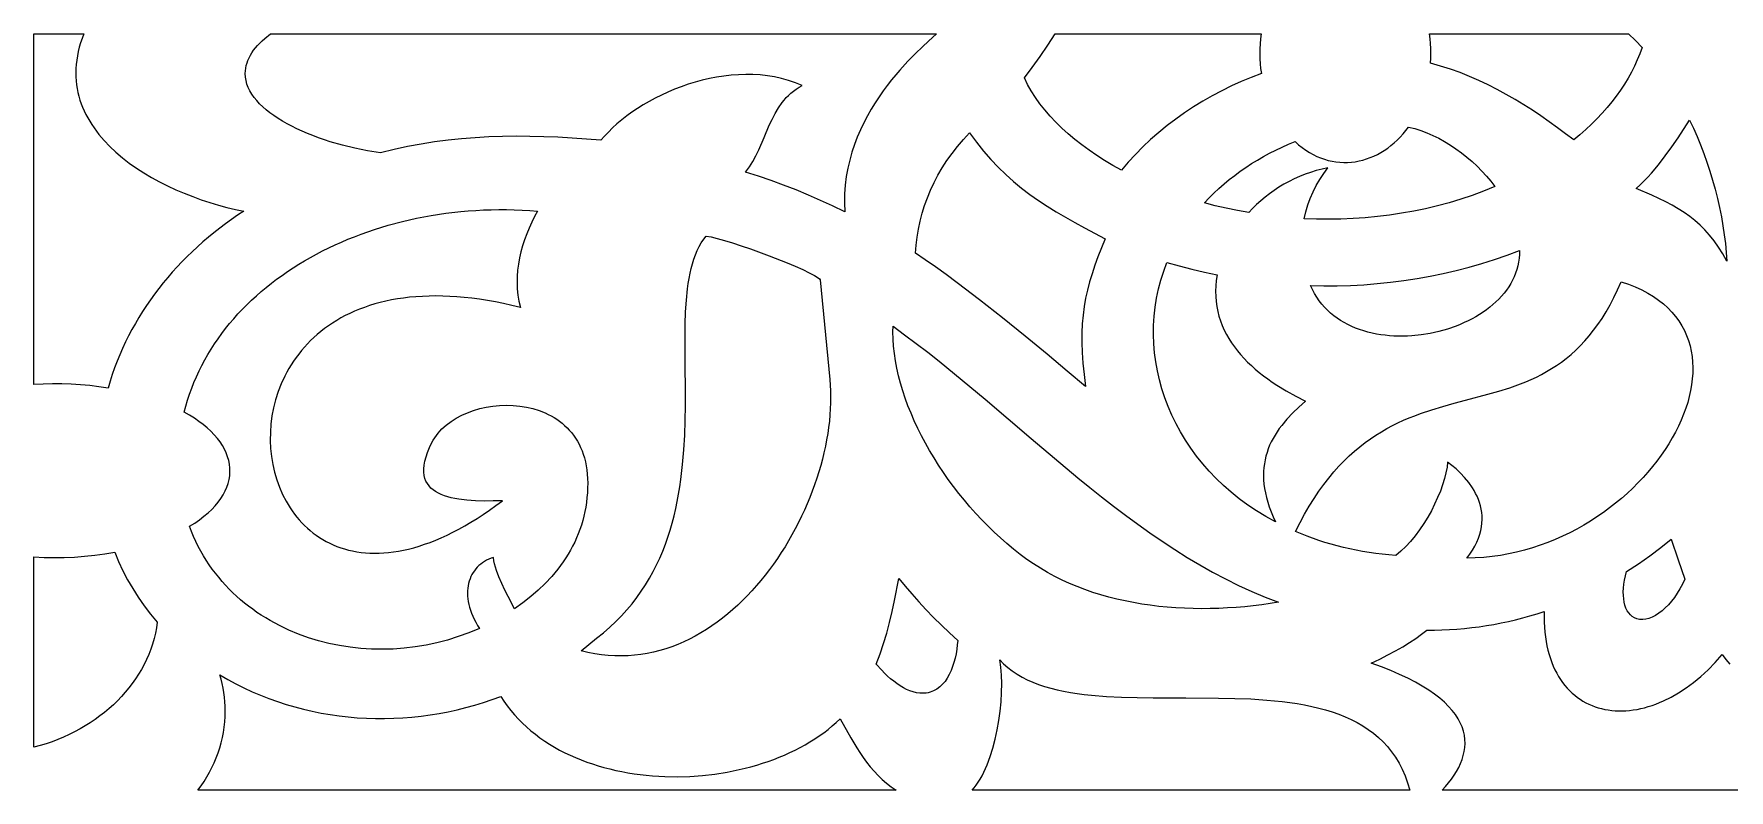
# Model space of a CAD drawing. Extents: x 1153 to 1359, y 576 to 598.
# Drawn here: x 1270.1 to 1295.16, y 581.28 to 592.46 of the extents above; entities that cross this region are included whole.
import ezdxf

# ---------------------------------------------------------------- set-up
doc = ezdxf.new("R2010")
doc.units = 0
doc.layers.add('LAYER_1', color=18, linetype='CONTINUOUS')

msp = doc.modelspace()

# ---------------------------------------------------------------- linework, layer by layer
at = {"layer": 'LAYER_1'}
for points in [[(1271.196, 587.223), (1271.06, 587.243), (1270.924, 587.259), (1270.787, 587.271), (1270.649, 587.279), (1270.512, 587.283), (1270.374, 587.284), (1270.237, 587.282), (1270.1, 587.276), (1270.1, 592.46), (1270.837, 592.46), (1270.812, 592.393), (1270.79, 592.327), (1270.771, 592.262), (1270.755, 592.197), (1270.742, 592.133), (1270.732, 592.07), (1270.725, 592.008), (1270.72, 591.946), (1270.719, 591.886), (1270.72, 591.826), (1270.724, 591.766), (1270.73, 591.708), (1270.739, 591.65), (1270.75, 591.593), (1270.764, 591.537), (1270.78, 591.482), (1270.799, 591.427), (1270.82, 591.374), (1270.842, 591.321), (1270.867, 591.269), (1270.895, 591.218), (1270.924, 591.167), (1270.955, 591.118), (1270.988, 591.069), (1271.059, 590.974), (1271.137, 590.882), (1271.222, 590.794), (1271.313, 590.709), (1271.409, 590.627), (1271.51, 590.549), (1271.616, 590.475), (1271.726, 590.404), (1271.84, 590.336), (1271.957, 590.272), (1272.076, 590.212), (1272.198, 590.156), (1272.322, 590.103), (1272.448, 590.053), (1272.574, 590.008), (1272.701, 589.966), (1272.827, 589.928), (1272.953, 589.894), (1273.079, 589.864), (1273.203, 589.838), (1273.111, 589.777), (1273.021, 589.715), (1272.933, 589.652), (1272.846, 589.587), (1272.761, 589.52), (1272.678, 589.452), (1272.597, 589.383), (1272.517, 589.312), (1272.439, 589.239), (1272.363, 589.166), (1272.288, 589.091), (1272.216, 589.014), (1272.145, 588.937), (1272.077, 588.857), (1272.01, 588.777), (1271.945, 588.695), (1271.882, 588.612), (1271.822, 588.528), (1271.763, 588.442), (1271.706, 588.356), (1271.652, 588.268), (1271.599, 588.178), (1271.549, 588.088), (1271.5, 587.996), (1271.454, 587.904), (1271.411, 587.81), (1271.369, 587.715), (1271.33, 587.619), (1271.293, 587.521), (1271.258, 587.423), (1271.226, 587.324)], [(1280.618, 590.415), (1280.647, 590.453), (1280.675, 590.492), (1280.726, 590.573), (1280.772, 590.658), (1280.815, 590.746), (1280.893, 590.926), (1280.97, 591.108), (1281.011, 591.196), (1281.055, 591.282), (1281.104, 591.365), (1281.159, 591.444), (1281.188, 591.481), (1281.22, 591.517), (1281.254, 591.551), (1281.289, 591.584), (1281.327, 591.615), (1281.368, 591.644), (1281.411, 591.672), (1281.457, 591.697), (1281.357, 591.737), (1281.255, 591.772), (1281.152, 591.8), (1281.047, 591.823), (1280.942, 591.84), (1280.835, 591.852), (1280.728, 591.858), (1280.621, 591.86), (1280.513, 591.856), (1280.405, 591.848), (1280.297, 591.836), (1280.19, 591.819), (1280.084, 591.798), (1279.978, 591.774), (1279.874, 591.745), (1279.771, 591.714), (1279.669, 591.678), (1279.57, 591.64), (1279.472, 591.599), (1279.376, 591.555), (1279.283, 591.509), (1279.193, 591.46), (1279.105, 591.409), (1279.021, 591.356), (1278.939, 591.302), (1278.862, 591.246), (1278.788, 591.188), (1278.718, 591.129), (1278.652, 591.07), (1278.591, 591.009), (1278.534, 590.948), (1278.482, 590.886), (1278.267, 590.904), (1278.055, 590.919), (1277.845, 590.931), (1277.637, 590.939), (1277.432, 590.944), (1277.228, 590.946), (1277.025, 590.943), (1276.823, 590.936), (1276.623, 590.925), (1276.422, 590.909), (1276.223, 590.888), (1276.023, 590.862), (1275.824, 590.831), (1275.624, 590.794), (1275.423, 590.752), (1275.221, 590.703), (1275.031, 590.733), (1274.843, 590.771), (1274.659, 590.815), (1274.48, 590.866), (1274.393, 590.894), (1274.307, 590.924), (1274.223, 590.955), (1274.142, 590.987), (1274.063, 591.021), (1273.986, 591.056), (1273.912, 591.093), (1273.841, 591.131), (1273.773, 591.17), (1273.708, 591.21), (1273.646, 591.251), (1273.588, 591.294), (1273.533, 591.337), (1273.482, 591.382), (1273.435, 591.427), (1273.393, 591.474), (1273.355, 591.521), (1273.321, 591.569), (1273.292, 591.618), (1273.268, 591.668), (1273.249, 591.718), (1273.235, 591.769), (1273.227, 591.82), (1273.224, 591.872), (1273.226, 591.912), (1273.23, 591.952), (1273.238, 591.991), (1273.25, 592.03), (1273.264, 592.068), (1273.281, 592.106), (1273.3, 592.144), (1273.323, 592.181), (1273.348, 592.217), (1273.376, 592.254), (1273.407, 592.289), (1273.44, 592.325), (1273.475, 592.359), (1273.513, 592.393), (1273.595, 592.46), (1283.439, 592.46), (1283.321, 592.351), (1283.233, 592.27), (1283.132, 592.172), (1283.019, 592.056), (1282.9, 591.925), (1282.838, 591.854), (1282.776, 591.778), (1282.714, 591.699), (1282.653, 591.616), (1282.592, 591.529), (1282.533, 591.439), (1282.475, 591.345), (1282.42, 591.247), (1282.367, 591.147), (1282.318, 591.042), (1282.271, 590.935), (1282.229, 590.824), (1282.191, 590.71), (1282.158, 590.593), (1282.13, 590.472), (1282.108, 590.349), (1282.092, 590.223), (1282.082, 590.094), (1282.08, 589.962), (1282.084, 589.827), (1281.906, 589.915), (1281.727, 589.998), (1281.547, 590.077), (1281.365, 590.152), (1281.182, 590.223), (1280.996, 590.29), (1280.808, 590.354)], [(1288.243, 591.873), (1288.094, 591.817), (1287.947, 591.757), (1287.802, 591.691), (1287.658, 591.62), (1287.517, 591.545), (1287.378, 591.465), (1287.241, 591.381), (1287.107, 591.292), (1286.977, 591.2), (1286.85, 591.103), (1286.726, 591.002), (1286.607, 590.897), (1286.492, 590.789), (1286.381, 590.678), (1286.275, 590.562), (1286.174, 590.444), (1286.049, 590.514), (1285.927, 590.586), (1285.81, 590.661), (1285.697, 590.738), (1285.589, 590.818), (1285.486, 590.899), (1285.387, 590.982), (1285.293, 591.068), (1285.204, 591.155), (1285.121, 591.244), (1285.043, 591.335), (1284.971, 591.427), (1284.904, 591.521), (1284.843, 591.616), (1284.788, 591.712), (1284.74, 591.81), (1284.856, 591.964), (1284.973, 592.127), (1285.087, 592.293), (1285.197, 592.46), (1288.241, 592.46), (1288.232, 592.387), (1288.226, 592.313), (1288.222, 592.24), (1288.221, 592.166), (1288.223, 592.092), (1288.227, 592.019), (1288.233, 591.946)], [(1293.871, 592.259), (1293.838, 592.167), (1293.8, 592.075), (1293.759, 591.984), (1293.713, 591.894), (1293.663, 591.804), (1293.609, 591.716), (1293.551, 591.628), (1293.49, 591.541), (1293.424, 591.455), (1293.354, 591.371), (1293.281, 591.287), (1293.204, 591.205), (1293.123, 591.125), (1293.039, 591.045), (1292.951, 590.968), (1292.86, 590.891), (1292.741, 590.983), (1292.62, 591.073), (1292.498, 591.161), (1292.374, 591.247), (1292.249, 591.33), (1292.122, 591.412), (1291.994, 591.49), (1291.863, 591.565), (1291.731, 591.637), (1291.596, 591.706), (1291.46, 591.77), (1291.321, 591.831), (1291.181, 591.887), (1291.038, 591.938), (1290.892, 591.985), (1290.745, 592.026), (1290.749, 592.099), (1290.75, 592.173), (1290.749, 592.246), (1290.745, 592.318), (1290.739, 592.389), (1290.73, 592.46), (1293.672, 592.46), (1293.772, 592.364)], [(1293.783, 590.175), (1293.841, 590.227), (1293.898, 590.283), (1293.954, 590.34), (1294.008, 590.4), (1294.114, 590.526), (1294.214, 590.657), (1294.311, 590.79), (1294.403, 590.924), (1294.574, 591.183), (1294.63, 591.065), (1294.684, 590.944), (1294.735, 590.819), (1294.784, 590.691), (1294.83, 590.562), (1294.873, 590.43), (1294.913, 590.297), (1294.95, 590.162), (1294.984, 590.027), (1295.015, 589.892), (1295.043, 589.757), (1295.066, 589.623), (1295.086, 589.49), (1295.103, 589.358), (1295.115, 589.228), (1295.124, 589.101), (1295.063, 589.208), (1295, 589.307), (1294.936, 589.399), (1294.869, 589.483), (1294.8, 589.56), (1294.728, 589.632), (1294.653, 589.699), (1294.575, 589.761), (1294.492, 589.819), (1294.406, 589.874), (1294.315, 589.926), (1294.22, 589.977), (1294.119, 590.027), (1294.013, 590.076)], [(1283.931, 590.999), (1284.033, 590.859), (1284.137, 590.727), (1284.244, 590.604), (1284.354, 590.488), (1284.466, 590.379), (1284.582, 590.276), (1284.7, 590.179), (1284.822, 590.086), (1284.948, 589.998), (1285.077, 589.912), (1285.21, 589.83), (1285.346, 589.749), (1285.487, 589.669), (1285.631, 589.59), (1285.934, 589.431), (1285.879, 589.294), (1285.828, 589.164), (1285.782, 589.038), (1285.74, 588.914), (1285.704, 588.793), (1285.672, 588.672), (1285.645, 588.551), (1285.623, 588.428), (1285.607, 588.303), (1285.595, 588.173), (1285.589, 588.039), (1285.589, 587.898), (1285.594, 587.749), (1285.605, 587.592), (1285.622, 587.425), (1285.644, 587.246), (1285.375, 587.474), (1285.075, 587.725), (1284.752, 587.99), (1284.417, 588.26), (1284.078, 588.527), (1283.745, 588.781), (1283.584, 588.901), (1283.427, 589.014), (1283.276, 589.119), (1283.132, 589.216), (1283.141, 589.336), (1283.155, 589.456), (1283.174, 589.574), (1283.199, 589.691), (1283.229, 589.808), (1283.265, 589.923), (1283.306, 590.037), (1283.353, 590.149), (1283.405, 590.261), (1283.463, 590.371), (1283.527, 590.479), (1283.596, 590.586), (1283.671, 590.692), (1283.752, 590.796), (1283.839, 590.899)], [(1291.695, 590.201), (1291.529, 590.134), (1291.361, 590.072), (1291.192, 590.015), (1291.02, 589.963), (1290.846, 589.917), (1290.671, 589.875), (1290.495, 589.838), (1290.317, 589.807), (1290.139, 589.78), (1289.959, 589.758), (1289.779, 589.741), (1289.599, 589.729), (1289.418, 589.721), (1289.237, 589.719), (1289.056, 589.721), (1288.875, 589.727), (1288.899, 589.83), (1288.929, 589.93), (1288.965, 590.028), (1289.007, 590.123), (1289.054, 590.216), (1289.107, 590.306), (1289.165, 590.393), (1289.228, 590.477), (1289.141, 590.459), (1289.055, 590.438), (1288.972, 590.412), (1288.889, 590.384), (1288.809, 590.352), (1288.73, 590.316), (1288.653, 590.278), (1288.577, 590.237), (1288.504, 590.193), (1288.433, 590.146), (1288.364, 590.097), (1288.298, 590.045), (1288.234, 589.991), (1288.172, 589.935), (1288.112, 589.877), (1288.056, 589.817), (1287.889, 589.847), (1287.724, 589.881), (1287.562, 589.919), (1287.403, 589.961), (1287.472, 590.034), (1287.543, 590.105), (1287.616, 590.174), (1287.692, 590.241), (1287.769, 590.305), (1287.849, 590.368), (1287.93, 590.428), (1288.013, 590.485), (1288.099, 590.541), (1288.186, 590.594), (1288.274, 590.645), (1288.365, 590.694), (1288.456, 590.74), (1288.55, 590.785), (1288.645, 590.827), (1288.741, 590.867), (1288.793, 590.821), (1288.845, 590.779), (1288.899, 590.741), (1288.953, 590.707), (1289.008, 590.676), (1289.063, 590.649), (1289.119, 590.626), (1289.176, 590.606), (1289.232, 590.59), (1289.289, 590.577), (1289.346, 590.568), (1289.403, 590.562), (1289.461, 590.559), (1289.518, 590.559), (1289.574, 590.563), (1289.631, 590.57), (1289.687, 590.581), (1289.743, 590.594), (1289.798, 590.61), (1289.852, 590.63), (1289.906, 590.652), (1289.958, 590.678), (1290.01, 590.706), (1290.061, 590.737), (1290.111, 590.771), (1290.159, 590.808), (1290.206, 590.847), (1290.252, 590.889), (1290.296, 590.934), (1290.339, 590.981), (1290.38, 591.031), (1290.419, 591.083), (1290.51, 591.06), (1290.6, 591.032), (1290.689, 590.998), (1290.778, 590.959), (1290.866, 590.916), (1290.952, 590.868), (1291.037, 590.816), (1291.12, 590.761), (1291.201, 590.701), (1291.28, 590.638), (1291.357, 590.572), (1291.431, 590.503), (1291.502, 590.431), (1291.57, 590.356), (1291.634, 590.28)], [(1276.894, 584.717), (1276.858, 584.706), (1276.824, 584.692), (1276.792, 584.677), (1276.761, 584.659), (1276.731, 584.64), (1276.704, 584.62), (1276.678, 584.598), (1276.653, 584.574), (1276.631, 584.549), (1276.61, 584.522), (1276.591, 584.494), (1276.574, 584.464), (1276.559, 584.434), (1276.546, 584.402), (1276.535, 584.368), (1276.525, 584.334), (1276.518, 584.298), (1276.513, 584.262), (1276.51, 584.224), (1276.51, 584.186), (1276.511, 584.146), (1276.515, 584.106), (1276.521, 584.065), (1276.529, 584.023), (1276.54, 583.981), (1276.553, 583.938), (1276.568, 583.894), (1276.586, 583.85), (1276.607, 583.805), (1276.63, 583.76), (1276.655, 583.714), (1276.684, 583.668), (1276.529, 583.603), (1276.373, 583.547), (1276.215, 583.497), (1276.056, 583.456), (1275.896, 583.422), (1275.734, 583.395), (1275.573, 583.376), (1275.411, 583.364), (1275.25, 583.36), (1275.09, 583.363), (1274.93, 583.373), (1274.772, 583.391), (1274.615, 583.415), (1274.46, 583.447), (1274.308, 583.486), (1274.158, 583.531), (1274.011, 583.584), (1273.868, 583.644), (1273.728, 583.71), (1273.593, 583.784), (1273.526, 583.823), (1273.461, 583.864), (1273.397, 583.906), (1273.334, 583.951), (1273.273, 583.997), (1273.213, 584.044), (1273.154, 584.093), (1273.096, 584.144), (1273.04, 584.197), (1272.986, 584.251), (1272.933, 584.307), (1272.881, 584.364), (1272.831, 584.424), (1272.783, 584.484), (1272.736, 584.547), (1272.691, 584.61), (1272.648, 584.676), (1272.607, 584.743), (1272.567, 584.812), (1272.53, 584.882), (1272.494, 584.954), (1272.46, 585.027), (1272.429, 585.102), (1272.399, 585.179), (1272.476, 585.227), (1272.547, 585.276), (1272.613, 585.326), (1272.674, 585.377), (1272.73, 585.429), (1272.78, 585.482), (1272.825, 585.536), (1272.864, 585.59), (1272.899, 585.645), (1272.928, 585.701), (1272.952, 585.757), (1272.971, 585.813), (1272.985, 585.869), (1272.994, 585.926), (1272.998, 585.982), (1272.997, 586.039), (1272.99, 586.095), (1272.979, 586.151), (1272.963, 586.207), (1272.943, 586.263), (1272.917, 586.318), (1272.886, 586.372), (1272.851, 586.426), (1272.811, 586.479), (1272.766, 586.531), (1272.716, 586.583), (1272.662, 586.633), (1272.603, 586.682), (1272.539, 586.73), (1272.471, 586.777), (1272.399, 586.822), (1272.321, 586.866), (1272.345, 586.956), (1272.371, 587.045), (1272.4, 587.133), (1272.432, 587.22), (1272.465, 587.306), (1272.502, 587.391), (1272.541, 587.475), (1272.582, 587.558), (1272.625, 587.639), (1272.671, 587.719), (1272.719, 587.799), (1272.77, 587.876), (1272.822, 587.953), (1272.877, 588.029), (1272.934, 588.103), (1272.992, 588.176), (1273.053, 588.247), (1273.116, 588.318), (1273.181, 588.387), (1273.248, 588.454), (1273.317, 588.521), (1273.388, 588.585), (1273.46, 588.649), (1273.534, 588.711), (1273.61, 588.772), (1273.688, 588.831), (1273.767, 588.889), (1273.848, 588.945), (1273.931, 589), (1274.015, 589.053), (1274.101, 589.105), (1274.188, 589.155), (1274.277, 589.204), (1274.367, 589.251), (1274.459, 589.296), (1274.551, 589.34), (1274.646, 589.382), (1274.741, 589.422), (1274.838, 589.461), (1274.935, 589.498), (1275.135, 589.568), (1275.338, 589.63), (1275.546, 589.685), (1275.757, 589.733), (1275.972, 589.774), (1276.189, 589.807), (1276.41, 589.832), (1276.521, 589.842), (1276.633, 589.85), (1276.746, 589.856), (1276.859, 589.859), (1276.972, 589.861), (1277.086, 589.861), (1277.201, 589.859), (1277.316, 589.855), (1277.431, 589.848), (1277.546, 589.84), (1277.501, 589.758), (1277.459, 589.674), (1277.42, 589.589), (1277.384, 589.503), (1277.351, 589.415), (1277.323, 589.326), (1277.298, 589.237), (1277.278, 589.147), (1277.262, 589.056), (1277.25, 588.964), (1277.244, 588.873), (1277.242, 588.781), (1277.245, 588.689), (1277.255, 588.597), (1277.269, 588.506), (1277.29, 588.415), (1277.165, 588.445), (1277.042, 588.472), (1276.921, 588.496), (1276.803, 588.517), (1276.687, 588.535), (1276.574, 588.55), (1276.462, 588.563), (1276.353, 588.572), (1276.247, 588.579), (1276.142, 588.583), (1276.04, 588.584), (1275.94, 588.583), (1275.842, 588.579), (1275.747, 588.573), (1275.653, 588.565), (1275.562, 588.554), (1275.473, 588.541), (1275.387, 588.525), (1275.302, 588.507), (1275.22, 588.488), (1275.14, 588.466), (1275.061, 588.442), (1274.986, 588.416), (1274.912, 588.388), (1274.84, 588.358), (1274.771, 588.327), (1274.703, 588.294), (1274.638, 588.259), (1274.575, 588.222), (1274.513, 588.184), (1274.454, 588.144), (1274.397, 588.103), (1274.342, 588.06), (1274.289, 588.016), (1274.238, 587.971), (1274.189, 587.924), (1274.142, 587.877), (1274.097, 587.828), (1274.055, 587.777), (1274.014, 587.726), (1273.975, 587.674), (1273.938, 587.621), (1273.902, 587.567), (1273.869, 587.513), (1273.838, 587.457), (1273.809, 587.401), (1273.756, 587.286), (1273.71, 587.17), (1273.673, 587.051), (1273.642, 586.932), (1273.619, 586.811), (1273.603, 586.69), (1273.595, 586.569), (1273.593, 586.448), (1273.599, 586.328), (1273.611, 586.21), (1273.63, 586.093), (1273.656, 585.978), (1273.689, 585.866), (1273.729, 585.757), (1273.775, 585.651), (1273.827, 585.549), (1273.886, 585.452), (1273.918, 585.405), (1273.951, 585.359), (1273.986, 585.315), (1274.023, 585.272), (1274.061, 585.231), (1274.101, 585.19), (1274.142, 585.152), (1274.185, 585.115), (1274.229, 585.079), (1274.274, 585.046), (1274.322, 585.014), (1274.37, 584.984), (1274.42, 584.955), (1274.472, 584.929), (1274.525, 584.905), (1274.579, 584.882), (1274.635, 584.862), (1274.693, 584.844), (1274.751, 584.827), (1274.811, 584.814), (1274.873, 584.802), (1274.936, 584.793), (1275, 584.786), (1275.066, 584.782), (1275.133, 584.78), (1275.201, 584.781), (1275.271, 584.784), (1275.342, 584.79), (1275.414, 584.799), (1275.488, 584.811), (1275.563, 584.825), (1275.639, 584.842), (1275.716, 584.862), (1275.795, 584.886), (1275.875, 584.912), (1275.956, 584.941), (1276.039, 584.974), (1276.122, 585.01), (1276.207, 585.049), (1276.293, 585.091), (1276.381, 585.137), (1276.469, 585.186), (1276.559, 585.239), (1276.65, 585.295), (1276.742, 585.355), (1276.835, 585.418), (1276.929, 585.485), (1277.025, 585.556), (1276.89, 585.553), (1276.756, 585.552), (1276.625, 585.556), (1276.499, 585.564), (1276.38, 585.578), (1276.323, 585.588), (1276.269, 585.6), (1276.217, 585.614), (1276.167, 585.629), (1276.121, 585.647), (1276.078, 585.668), (1276.038, 585.691), (1276.001, 585.716), (1275.969, 585.744), (1275.94, 585.775), (1275.916, 585.809), (1275.895, 585.847), (1275.88, 585.887), (1275.869, 585.931), (1275.864, 585.978), (1275.863, 586.029), (1275.869, 586.084), (1275.879, 586.142), (1275.896, 586.205), (1275.919, 586.272), (1275.948, 586.343), (1275.984, 586.418), (1276.003, 586.454), (1276.025, 586.489), (1276.049, 586.523), (1276.074, 586.555), (1276.102, 586.587), (1276.131, 586.618), (1276.195, 586.675), (1276.266, 586.728), (1276.342, 586.777), (1276.423, 586.82), (1276.509, 586.858), (1276.598, 586.891), (1276.691, 586.918), (1276.786, 586.939), (1276.884, 586.955), (1276.982, 586.965), (1277.082, 586.969), (1277.182, 586.966), (1277.281, 586.957), (1277.379, 586.942), (1277.475, 586.92), (1277.568, 586.891), (1277.659, 586.855), (1277.703, 586.834), (1277.746, 586.812), (1277.788, 586.787), (1277.829, 586.761), (1277.869, 586.733), (1277.907, 586.703), (1277.944, 586.671), (1277.98, 586.637), (1278.014, 586.602), (1278.046, 586.564), (1278.077, 586.524), (1278.106, 586.482), (1278.133, 586.439), (1278.158, 586.393), (1278.181, 586.345), (1278.202, 586.295), (1278.221, 586.243), (1278.237, 586.189), (1278.252, 586.133), (1278.264, 586.074), (1278.273, 586.014), (1278.28, 585.951), (1278.284, 585.886), (1278.286, 585.818), (1278.285, 585.745), (1278.281, 585.673), (1278.275, 585.602), (1278.267, 585.532), (1278.257, 585.463), (1278.244, 585.395), (1278.229, 585.328), (1278.212, 585.262), (1278.192, 585.197), (1278.171, 585.132), (1278.147, 585.069), (1278.121, 585.007), (1278.093, 584.946), (1278.063, 584.885), (1278.031, 584.826), (1277.997, 584.767), (1277.961, 584.71), (1277.924, 584.653), (1277.884, 584.598), (1277.842, 584.543), (1277.753, 584.437), (1277.657, 584.334), (1277.554, 584.234), (1277.444, 584.139), (1277.328, 584.047), (1277.205, 583.958), (1277.112, 584.14), (1277.063, 584.235), (1277.015, 584.332), (1276.972, 584.429), (1276.936, 584.526), (1276.921, 584.575), (1276.909, 584.623), (1276.9, 584.67)], [(1280.038, 589.471), (1280.11, 589.458), (1280.201, 589.436), (1280.308, 589.407), (1280.427, 589.37), (1280.555, 589.328), (1280.69, 589.282), (1280.967, 589.18), (1281.233, 589.074), (1281.354, 589.023), (1281.464, 588.974), (1281.559, 588.928), (1281.636, 588.887), (1281.691, 588.853), (1281.711, 588.838), (1281.723, 588.825), (1281.863, 587.35), (1281.87, 587.266), (1281.875, 587.18), (1281.876, 587.093), (1281.876, 587.005), (1281.872, 586.915), (1281.866, 586.825), (1281.858, 586.734), (1281.847, 586.641), (1281.833, 586.549), (1281.817, 586.455), (1281.799, 586.362), (1281.778, 586.267), (1281.755, 586.173), (1281.73, 586.078), (1281.702, 585.983), (1281.672, 585.889), (1281.64, 585.794), (1281.605, 585.7), (1281.569, 585.605), (1281.53, 585.512), (1281.489, 585.419), (1281.446, 585.326), (1281.401, 585.234), (1281.354, 585.143), (1281.305, 585.053), (1281.254, 584.964), (1281.202, 584.876), (1281.147, 584.79), (1281.09, 584.704), (1281.032, 584.62), (1280.972, 584.538), (1280.91, 584.457), (1280.846, 584.378), (1280.781, 584.301), (1280.714, 584.226), (1280.645, 584.152), (1280.575, 584.081), (1280.503, 584.012), (1280.43, 583.946), (1280.355, 583.882), (1280.279, 583.82), (1280.201, 583.761), (1280.122, 583.705), (1280.041, 583.652), (1279.959, 583.602), (1279.876, 583.554), (1279.792, 583.51), (1279.706, 583.469), (1279.619, 583.432), (1279.531, 583.398), (1279.441, 583.367), (1279.351, 583.34), (1279.259, 583.317), (1279.167, 583.298), (1279.073, 583.282), (1278.978, 583.271), (1278.883, 583.264), (1278.786, 583.261), (1278.689, 583.263), (1278.59, 583.269), (1278.491, 583.279), (1278.391, 583.294), (1278.29, 583.314), (1278.189, 583.339), (1278.303, 583.433), (1278.418, 583.526), (1278.518, 583.605), (1278.612, 583.687), (1278.701, 583.771), (1278.786, 583.856), (1278.866, 583.944), (1278.941, 584.034), (1279.011, 584.126), (1279.078, 584.219), (1279.14, 584.314), (1279.198, 584.41), (1279.253, 584.508), (1279.303, 584.607), (1279.35, 584.708), (1279.394, 584.809), (1279.434, 584.912), (1279.47, 585.016), (1279.504, 585.121), (1279.535, 585.226), (1279.562, 585.333), (1279.588, 585.44), (1279.61, 585.547), (1279.63, 585.655), (1279.648, 585.764), (1279.664, 585.873), (1279.689, 586.091), (1279.707, 586.309), (1279.719, 586.527), (1279.726, 586.743), (1279.73, 586.958), (1279.73, 587.17), (1279.727, 587.583), (1279.725, 587.978), (1279.727, 588.166), (1279.733, 588.348), (1279.744, 588.522), (1279.76, 588.688), (1279.771, 588.768), (1279.783, 588.845), (1279.798, 588.92), (1279.814, 588.992), (1279.833, 589.062), (1279.854, 589.129), (1279.878, 589.193), (1279.904, 589.255), (1279.933, 589.314), (1279.965, 589.369), (1280, 589.422)], [(1292.059, 589.259), (1292.058, 589.2), (1292.054, 589.142), (1292.046, 589.085), (1292.035, 589.029), (1292.02, 588.974), (1292.002, 588.921), (1291.981, 588.869), (1291.957, 588.818), (1291.929, 588.768), (1291.9, 588.719), (1291.867, 588.672), (1291.832, 588.626), (1291.794, 588.582), (1291.754, 588.538), (1291.711, 588.497), (1291.666, 588.457), (1291.62, 588.418), (1291.571, 588.38), (1291.52, 588.345), (1291.468, 588.311), (1291.414, 588.278), (1291.358, 588.247), (1291.301, 588.217), (1291.242, 588.19), (1291.182, 588.164), (1291.121, 588.139), (1290.996, 588.096), (1290.868, 588.059), (1290.737, 588.03), (1290.604, 588.009), (1290.47, 587.995), (1290.403, 587.991), (1290.336, 587.99), (1290.27, 587.99), (1290.203, 587.992), (1290.137, 587.996), (1290.072, 588.003), (1290.007, 588.012), (1289.943, 588.022), (1289.879, 588.036), (1289.817, 588.051), (1289.756, 588.068), (1289.695, 588.088), (1289.636, 588.11), (1289.579, 588.135), (1289.522, 588.162), (1289.468, 588.191), (1289.414, 588.223), (1289.363, 588.257), (1289.314, 588.293), (1289.266, 588.332), (1289.221, 588.374), (1289.177, 588.418), (1289.136, 588.465), (1289.097, 588.514), (1289.061, 588.566), (1289.028, 588.621), (1288.997, 588.678), (1288.968, 588.738), (1289.166, 588.734), (1289.364, 588.735), (1289.562, 588.741), (1289.76, 588.751), (1289.957, 588.767), (1290.154, 588.787), (1290.35, 588.812), (1290.546, 588.842), (1290.74, 588.877), (1290.933, 588.916), (1291.125, 588.961), (1291.315, 589.011), (1291.504, 589.065), (1291.691, 589.125), (1291.876, 589.189)], [(1288.45, 585.243), (1288.309, 585.322), (1288.173, 585.405), (1288.042, 585.493), (1287.917, 585.585), (1287.798, 585.681), (1287.684, 585.781), (1287.576, 585.885), (1287.474, 585.992), (1287.377, 586.102), (1287.286, 586.216), (1287.201, 586.332), (1287.122, 586.451), (1287.049, 586.573), (1286.982, 586.696), (1286.921, 586.822), (1286.866, 586.95), (1286.817, 587.079), (1286.774, 587.21), (1286.737, 587.342), (1286.707, 587.475), (1286.683, 587.609), (1286.665, 587.744), (1286.654, 587.879), (1286.649, 588.014), (1286.651, 588.15), (1286.659, 588.285), (1286.674, 588.42), (1286.695, 588.554), (1286.723, 588.688), (1286.758, 588.82), (1286.8, 588.951), (1286.848, 589.081), (1287.03, 589.028), (1287.215, 588.98), (1287.401, 588.936), (1287.588, 588.896), (1287.576, 588.814), (1287.569, 588.733), (1287.566, 588.654), (1287.568, 588.577), (1287.574, 588.501), (1287.584, 588.428), (1287.599, 588.355), (1287.617, 588.284), (1287.639, 588.215), (1287.665, 588.147), (1287.694, 588.081), (1287.727, 588.017), (1287.763, 587.954), (1287.802, 587.892), (1287.844, 587.832), (1287.889, 587.774), (1287.937, 587.717), (1287.987, 587.661), (1288.04, 587.607), (1288.096, 587.554), (1288.153, 587.503), (1288.213, 587.453), (1288.275, 587.404), (1288.338, 587.357), (1288.403, 587.311), (1288.47, 587.267), (1288.608, 587.182), (1288.751, 587.102), (1288.898, 587.028), (1288.799, 586.942), (1288.707, 586.854), (1288.622, 586.764), (1288.545, 586.671), (1288.509, 586.624), (1288.476, 586.576), (1288.445, 586.527), (1288.416, 586.478), (1288.39, 586.427), (1288.366, 586.376), (1288.345, 586.324), (1288.327, 586.27), (1288.311, 586.216), (1288.298, 586.16), (1288.288, 586.104), (1288.28, 586.046), (1288.276, 585.987), (1288.275, 585.926), (1288.277, 585.865), (1288.282, 585.802), (1288.291, 585.737), (1288.303, 585.671), (1288.318, 585.604), (1288.337, 585.535), (1288.36, 585.465), (1288.386, 585.392), (1288.416, 585.319)], [(1291.28, 584.706), (1291.325, 584.767), (1291.365, 584.828), (1291.399, 584.887), (1291.428, 584.946), (1291.452, 585.004), (1291.472, 585.062), (1291.487, 585.118), (1291.497, 585.173), (1291.504, 585.227), (1291.506, 585.281), (1291.505, 585.333), (1291.5, 585.384), (1291.492, 585.434), (1291.481, 585.483), (1291.468, 585.53), (1291.451, 585.577), (1291.432, 585.622), (1291.411, 585.665), (1291.388, 585.708), (1291.363, 585.749), (1291.308, 585.827), (1291.248, 585.9), (1291.186, 585.966), (1291.122, 586.026), (1291.058, 586.08), (1290.996, 586.126), (1290.988, 586.051), (1290.972, 585.97), (1290.951, 585.884), (1290.923, 585.793), (1290.889, 585.7), (1290.849, 585.604), (1290.805, 585.507), (1290.756, 585.409), (1290.702, 585.313), (1290.644, 585.218), (1290.582, 585.127), (1290.517, 585.039), (1290.449, 584.956), (1290.378, 584.88), (1290.304, 584.81), (1290.229, 584.748), (1290.13, 584.756), (1290.031, 584.765), (1289.933, 584.777), (1289.837, 584.791), (1289.74, 584.807), (1289.645, 584.824), (1289.551, 584.844), (1289.458, 584.865), (1289.365, 584.888), (1289.274, 584.913), (1289.183, 584.94), (1289.094, 584.969), (1288.919, 585.031), (1288.748, 585.101), (1288.815, 585.233), (1288.883, 585.358), (1288.952, 585.477), (1289.022, 585.59), (1289.093, 585.697), (1289.166, 585.797), (1289.239, 585.892), (1289.313, 585.982), (1289.389, 586.066), (1289.465, 586.146), (1289.542, 586.22), (1289.619, 586.29), (1289.698, 586.355), (1289.777, 586.417), (1289.856, 586.474), (1289.937, 586.527), (1290.018, 586.577), (1290.099, 586.624), (1290.181, 586.667), (1290.263, 586.708), (1290.345, 586.746), (1290.428, 586.781), (1290.511, 586.814), (1290.594, 586.845), (1290.761, 586.901), (1290.928, 586.952), (1291.095, 586.998), (1291.262, 587.042), (1291.592, 587.13), (1291.755, 587.177), (1291.916, 587.228), (1292.075, 587.285), (1292.153, 587.317), (1292.231, 587.35), (1292.308, 587.386), (1292.384, 587.424), (1292.459, 587.466), (1292.534, 587.51), (1292.607, 587.557), (1292.68, 587.608), (1292.751, 587.662), (1292.821, 587.721), (1292.89, 587.783), (1292.958, 587.849), (1293.025, 587.92), (1293.091, 587.996), (1293.155, 588.077), (1293.218, 588.162), (1293.279, 588.253), (1293.339, 588.349), (1293.397, 588.452), (1293.454, 588.56), (1293.509, 588.674), (1293.563, 588.794), (1293.67, 588.758), (1293.771, 588.718), (1293.866, 588.674), (1293.955, 588.627), (1294.038, 588.577), (1294.115, 588.523), (1294.186, 588.467), (1294.252, 588.408), (1294.312, 588.346), (1294.366, 588.282), (1294.415, 588.215), (1294.458, 588.145), (1294.496, 588.074), (1294.529, 588.001), (1294.557, 587.925), (1294.58, 587.848), (1294.597, 587.77), (1294.61, 587.69), (1294.618, 587.608), (1294.621, 587.525), (1294.619, 587.441), (1294.613, 587.357), (1294.603, 587.271), (1294.588, 587.185), (1294.568, 587.098), (1294.545, 587.011), (1294.517, 586.923), (1294.485, 586.835), (1294.449, 586.748), (1294.409, 586.66), (1294.365, 586.572), (1294.317, 586.485), (1294.266, 586.399), (1294.211, 586.313), (1294.153, 586.228), (1294.091, 586.144), (1294.025, 586.061), (1293.957, 585.979), (1293.885, 585.898), (1293.81, 585.819), (1293.732, 585.742), (1293.651, 585.666), (1293.567, 585.592), (1293.48, 585.52), (1293.391, 585.45), (1293.299, 585.383), (1293.204, 585.318), (1293.107, 585.255), (1293.008, 585.195), (1292.906, 585.138), (1292.802, 585.083), (1292.695, 585.032), (1292.587, 584.984), (1292.476, 584.94), (1292.364, 584.898), (1292.25, 584.861), (1292.134, 584.827), (1292.016, 584.797), (1291.897, 584.771), (1291.776, 584.749), (1291.654, 584.732), (1291.531, 584.718), (1291.406, 584.71)], [(1288.499, 584.057), (1288.374, 584.037), (1288.249, 584.019), (1288.123, 584.003), (1287.997, 583.99), (1287.87, 583.979), (1287.743, 583.971), (1287.616, 583.964), (1287.488, 583.961), (1287.361, 583.96), (1287.233, 583.961), (1287.106, 583.966), (1286.979, 583.972), (1286.853, 583.982), (1286.727, 583.995), (1286.602, 584.01), (1286.477, 584.028), (1286.353, 584.05), (1286.231, 584.074), (1286.109, 584.101), (1285.989, 584.132), (1285.87, 584.165), (1285.752, 584.202), (1285.636, 584.243), (1285.522, 584.286), (1285.409, 584.333), (1285.298, 584.384), (1285.189, 584.438), (1285.083, 584.495), (1284.978, 584.557), (1284.876, 584.622), (1284.776, 584.69), (1284.678, 584.763), (1284.579, 584.841), (1284.482, 584.923), (1284.386, 585.007), (1284.292, 585.094), (1284.2, 585.184), (1284.11, 585.276), (1284.022, 585.37), (1283.936, 585.467), (1283.853, 585.565), (1283.771, 585.665), (1283.693, 585.767), (1283.616, 585.871), (1283.543, 585.976), (1283.472, 586.082), (1283.405, 586.189), (1283.34, 586.297), (1283.278, 586.407), (1283.22, 586.517), (1283.165, 586.627), (1283.113, 586.738), (1283.065, 586.849), (1283.02, 586.961), (1282.979, 587.072), (1282.942, 587.183), (1282.909, 587.294), (1282.88, 587.405), (1282.856, 587.515), (1282.835, 587.625), (1282.819, 587.733), (1282.807, 587.841), (1282.8, 587.947), (1282.798, 588.053), (1282.799, 588.136), (1282.97, 588.012), (1283.141, 587.884), (1283.312, 587.752), (1283.482, 587.618), (1283.822, 587.341), (1284.161, 587.057), (1284.843, 586.475), (1285.186, 586.184), (1285.532, 585.896), (1285.707, 585.754), (1285.882, 585.615), (1286.059, 585.477), (1286.237, 585.342), (1286.416, 585.21), (1286.596, 585.081), (1286.778, 584.957), (1286.962, 584.836), (1287.147, 584.719), (1287.334, 584.607), (1287.523, 584.501), (1287.714, 584.4), (1287.907, 584.304), (1288.102, 584.215), (1288.299, 584.132)], [(1294.502, 584.395), (1294.468, 584.323), (1294.431, 584.254), (1294.392, 584.189), (1294.35, 584.128), (1294.306, 584.071), (1294.26, 584.019), (1294.214, 583.971), (1294.166, 583.929), (1294.118, 583.892), (1294.069, 583.861), (1294.021, 583.836), (1293.973, 583.817), (1293.926, 583.805), (1293.88, 583.799), (1293.835, 583.801), (1293.793, 583.811), (1293.758, 583.825), (1293.726, 583.844), (1293.698, 583.869), (1293.673, 583.898), (1293.651, 583.931), (1293.633, 583.969), (1293.618, 584.01), (1293.607, 584.055), (1293.599, 584.104), (1293.594, 584.155), (1293.593, 584.209), (1293.596, 584.265), (1293.602, 584.324), (1293.612, 584.384), (1293.625, 584.446), (1293.642, 584.509), (1293.816, 584.623), (1293.984, 584.742), (1294.146, 584.864), (1294.303, 584.989), (1294.406, 584.683)], [(1271.924, 583.759), (1271.912, 583.677), (1271.895, 583.597), (1271.876, 583.517), (1271.853, 583.438), (1271.826, 583.361), (1271.797, 583.284), (1271.764, 583.209), (1271.728, 583.135), (1271.689, 583.063), (1271.647, 582.992), (1271.602, 582.923), (1271.554, 582.855), (1271.503, 582.788), (1271.45, 582.724), (1271.394, 582.661), (1271.335, 582.6), (1271.274, 582.54), (1271.21, 582.483), (1271.144, 582.427), (1271.076, 582.374), (1271.005, 582.323), (1270.932, 582.273), (1270.857, 582.226), (1270.781, 582.182), (1270.702, 582.139), (1270.621, 582.099), (1270.538, 582.061), (1270.454, 582.026), (1270.368, 581.993), (1270.28, 581.963), (1270.19, 581.935), (1270.1, 581.911), (1270.1, 584.725), (1270.249, 584.718), (1270.399, 584.716), (1270.549, 584.718), (1270.699, 584.724), (1270.849, 584.735), (1270.998, 584.75), (1271.147, 584.769), (1271.294, 584.794), (1271.352, 584.657), (1271.415, 584.521), (1271.485, 584.388), (1271.561, 584.257), (1271.642, 584.129), (1271.73, 584.003), (1271.824, 583.88)], [(1282.549, 583.141), (1282.608, 583.291), (1282.66, 583.444), (1282.707, 583.6), (1282.749, 583.758), (1282.788, 583.918), (1282.823, 584.08), (1282.887, 584.405), (1282.978, 584.293), (1283.075, 584.179), (1283.178, 584.063), (1283.286, 583.947), (1283.398, 583.831), (1283.514, 583.716), (1283.634, 583.602), (1283.755, 583.492), (1283.749, 583.426), (1283.741, 583.36), (1283.73, 583.294), (1283.716, 583.229), (1283.699, 583.165), (1283.68, 583.103), (1283.657, 583.044), (1283.631, 582.988), (1283.601, 582.935), (1283.568, 582.886), (1283.532, 582.842), (1283.491, 582.804), (1283.447, 582.771), (1283.398, 582.744), (1283.372, 582.734), (1283.346, 582.725), (1283.318, 582.718), (1283.289, 582.713), (1283.241, 582.709), (1283.194, 582.711), (1283.146, 582.718), (1283.097, 582.73), (1283.049, 582.747), (1283, 582.767), (1282.952, 582.792), (1282.904, 582.82), (1282.856, 582.852), (1282.81, 582.887), (1282.763, 582.924), (1282.718, 582.964), (1282.674, 583.006), (1282.631, 583.05)], [(1290.437, 581.278), (1283.968, 581.278), (1283.999, 581.313), (1284.03, 581.353), (1284.059, 581.395), (1284.088, 581.441), (1284.115, 581.49), (1284.141, 581.542), (1284.166, 581.596), (1284.19, 581.653), (1284.234, 581.773), (1284.274, 581.9), (1284.308, 582.032), (1284.338, 582.169), (1284.362, 582.307), (1284.381, 582.447), (1284.395, 582.585), (1284.403, 582.721), (1284.405, 582.853), (1284.401, 582.978), (1284.391, 583.097), (1284.376, 583.206), (1284.433, 583.146), (1284.495, 583.091), (1284.561, 583.039), (1284.632, 582.992), (1284.706, 582.949), (1284.784, 582.909), (1284.865, 582.873), (1284.95, 582.84), (1285.038, 582.811), (1285.129, 582.784), (1285.223, 582.761), (1285.32, 582.74), (1285.42, 582.722), (1285.522, 582.706), (1285.626, 582.692), (1285.733, 582.681), (1285.952, 582.663), (1286.178, 582.652), (1286.41, 582.645), (1286.646, 582.642), (1287.127, 582.642), (1287.612, 582.639), (1287.853, 582.634), (1288.09, 582.625), (1288.324, 582.609), (1288.439, 582.599), (1288.552, 582.587), (1288.664, 582.572), (1288.774, 582.556), (1288.882, 582.537), (1288.988, 582.515), (1289.092, 582.491), (1289.193, 582.463), (1289.292, 582.433), (1289.389, 582.399), (1289.482, 582.362), (1289.572, 582.321), (1289.66, 582.276), (1289.743, 582.228), (1289.824, 582.175), (1289.901, 582.118), (1289.974, 582.057), (1290.043, 581.991), (1290.108, 581.92), (1290.169, 581.845), (1290.226, 581.764), (1290.278, 581.678), (1290.325, 581.586), (1290.368, 581.489), (1290.405, 581.386)], [(1277, 582.664), (1277.047, 582.592), (1277.097, 582.523), (1277.149, 582.456), (1277.204, 582.391), (1277.261, 582.329), (1277.32, 582.269), (1277.382, 582.211), (1277.446, 582.156), (1277.512, 582.103), (1277.58, 582.052), (1277.65, 582.003), (1277.722, 581.957), (1277.796, 581.913), (1277.871, 581.87), (1277.948, 581.831), (1278.027, 581.793), (1278.107, 581.758), (1278.188, 581.724), (1278.271, 581.693), (1278.355, 581.664), (1278.44, 581.637), (1278.526, 581.612), (1278.613, 581.59), (1278.701, 581.569), (1278.79, 581.551), (1278.879, 581.534), (1278.97, 581.52), (1279.06, 581.508), (1279.152, 581.497), (1279.243, 581.489), (1279.335, 581.483), (1279.427, 581.478), (1279.612, 581.476), (1279.797, 581.481), (1279.981, 581.494), (1280.164, 581.515), (1280.345, 581.544), (1280.523, 581.58), (1280.611, 581.6), (1280.698, 581.623), (1280.784, 581.647), (1280.868, 581.674), (1280.952, 581.702), (1281.035, 581.731), (1281.116, 581.763), (1281.196, 581.796), (1281.274, 581.832), (1281.351, 581.869), (1281.426, 581.907), (1281.499, 581.948), (1281.571, 581.99), (1281.641, 582.034), (1281.709, 582.079), (1281.774, 582.126), (1281.838, 582.175), (1281.899, 582.226), (1281.958, 582.278), (1282.015, 582.332), (1282.176, 582.049), (1282.264, 581.904), (1282.31, 581.832), (1282.358, 581.76), (1282.409, 581.691), (1282.462, 581.623), (1282.518, 581.557), (1282.577, 581.494), (1282.639, 581.434), (1282.704, 581.378), (1282.773, 581.326), (1282.846, 581.278), (1272.524, 581.278), (1272.571, 581.342), (1272.615, 581.407), (1272.656, 581.474), (1272.695, 581.543), (1272.731, 581.612), (1272.764, 581.683), (1272.794, 581.755), (1272.822, 581.828), (1272.846, 581.902), (1272.867, 581.978), (1272.885, 582.054), (1272.9, 582.131), (1272.912, 582.209), (1272.921, 582.288), (1272.926, 582.367), (1272.928, 582.448), (1272.926, 582.517), (1272.922, 582.585), (1272.916, 582.653), (1272.908, 582.72), (1272.897, 582.786), (1272.883, 582.852), (1272.867, 582.917), (1272.849, 582.982), (1272.965, 582.914), (1273.083, 582.849), (1273.203, 582.789), (1273.325, 582.732), (1273.448, 582.68), (1273.572, 582.631), (1273.698, 582.586), (1273.826, 582.544), (1273.955, 582.507), (1274.084, 582.473), (1274.215, 582.443), (1274.347, 582.416), (1274.479, 582.394), (1274.612, 582.375), (1274.746, 582.36), (1274.88, 582.348), (1275.014, 582.341), (1275.149, 582.337), (1275.284, 582.336), (1275.419, 582.34), (1275.554, 582.347), (1275.688, 582.357), (1275.823, 582.372), (1275.956, 582.39), (1276.09, 582.411), (1276.223, 582.437), (1276.355, 582.465), (1276.486, 582.498), (1276.616, 582.534), (1276.746, 582.574), (1276.874, 582.617)]]:
    msp.add_lwpolyline(points, close=True, dxfattribs=at)
msp.add_lwpolyline([(1296.978, 581.278), (1290.918, 581.278), (1290.966, 581.331), (1291.012, 581.386), (1291.054, 581.441), (1291.093, 581.498), (1291.128, 581.554), (1291.16, 581.612), (1291.187, 581.67), (1291.21, 581.729), (1291.228, 581.788), (1291.242, 581.848), (1291.251, 581.908), (1291.254, 581.968), (1291.252, 582.028), (1291.244, 582.089), (1291.23, 582.15), (1291.21, 582.211), (1291.184, 582.272), (1291.151, 582.333), (1291.112, 582.394), (1291.065, 582.455), (1291.011, 582.516), (1290.949, 582.576), (1290.879, 582.637), (1290.802, 582.697), (1290.717, 582.756), (1290.622, 582.815), (1290.52, 582.873), (1290.408, 582.931), (1290.287, 582.989), (1290.157, 583.045), (1290.018, 583.101), (1289.868, 583.156), (1289.995, 583.216), (1290.115, 583.276), (1290.227, 583.336), (1290.333, 583.397), (1290.432, 583.459), (1290.525, 583.52), (1290.611, 583.582), (1290.691, 583.645), (1290.802, 583.645), (1290.913, 583.648), (1291.024, 583.652), (1291.134, 583.659), (1291.244, 583.669), (1291.353, 583.68), (1291.462, 583.694), (1291.571, 583.71), (1291.679, 583.728), (1291.787, 583.749), (1291.894, 583.772), (1292.001, 583.797), (1292.107, 583.824), (1292.213, 583.854), (1292.318, 583.886), (1292.423, 583.92), (1292.422, 583.84), (1292.424, 583.763), (1292.427, 583.688), (1292.434, 583.615), (1292.442, 583.544), (1292.453, 583.475), (1292.465, 583.409), (1292.48, 583.345), (1292.497, 583.283), (1292.515, 583.223), (1292.536, 583.166), (1292.558, 583.11), (1292.583, 583.057), (1292.609, 583.007), (1292.636, 582.958), (1292.666, 582.912), (1292.697, 582.868), (1292.73, 582.826), (1292.764, 582.786), (1292.799, 582.749), (1292.836, 582.713), (1292.875, 582.68), (1292.914, 582.649), (1292.955, 582.621), (1292.997, 582.594), (1293.041, 582.57), (1293.085, 582.548), (1293.131, 582.528), (1293.177, 582.511), (1293.224, 582.495), (1293.273, 582.482), (1293.322, 582.471), (1293.372, 582.463), (1293.423, 582.456), (1293.474, 582.452), (1293.527, 582.45), (1293.579, 582.45), (1293.633, 582.452), (1293.687, 582.456), (1293.741, 582.463), (1293.796, 582.472), (1293.851, 582.483), (1293.906, 582.496), (1293.962, 582.512), (1294.018, 582.53), (1294.074, 582.549), (1294.13, 582.572), (1294.186, 582.596), (1294.299, 582.651), (1294.411, 582.715), (1294.522, 582.788), (1294.632, 582.869), (1294.741, 582.959), (1294.847, 583.058), (1294.952, 583.166), (1295.053, 583.282), (1295.109, 583.21), (1295.167, 583.139)], dxfattribs=at)

doc.saveas('drawing.dxf')
